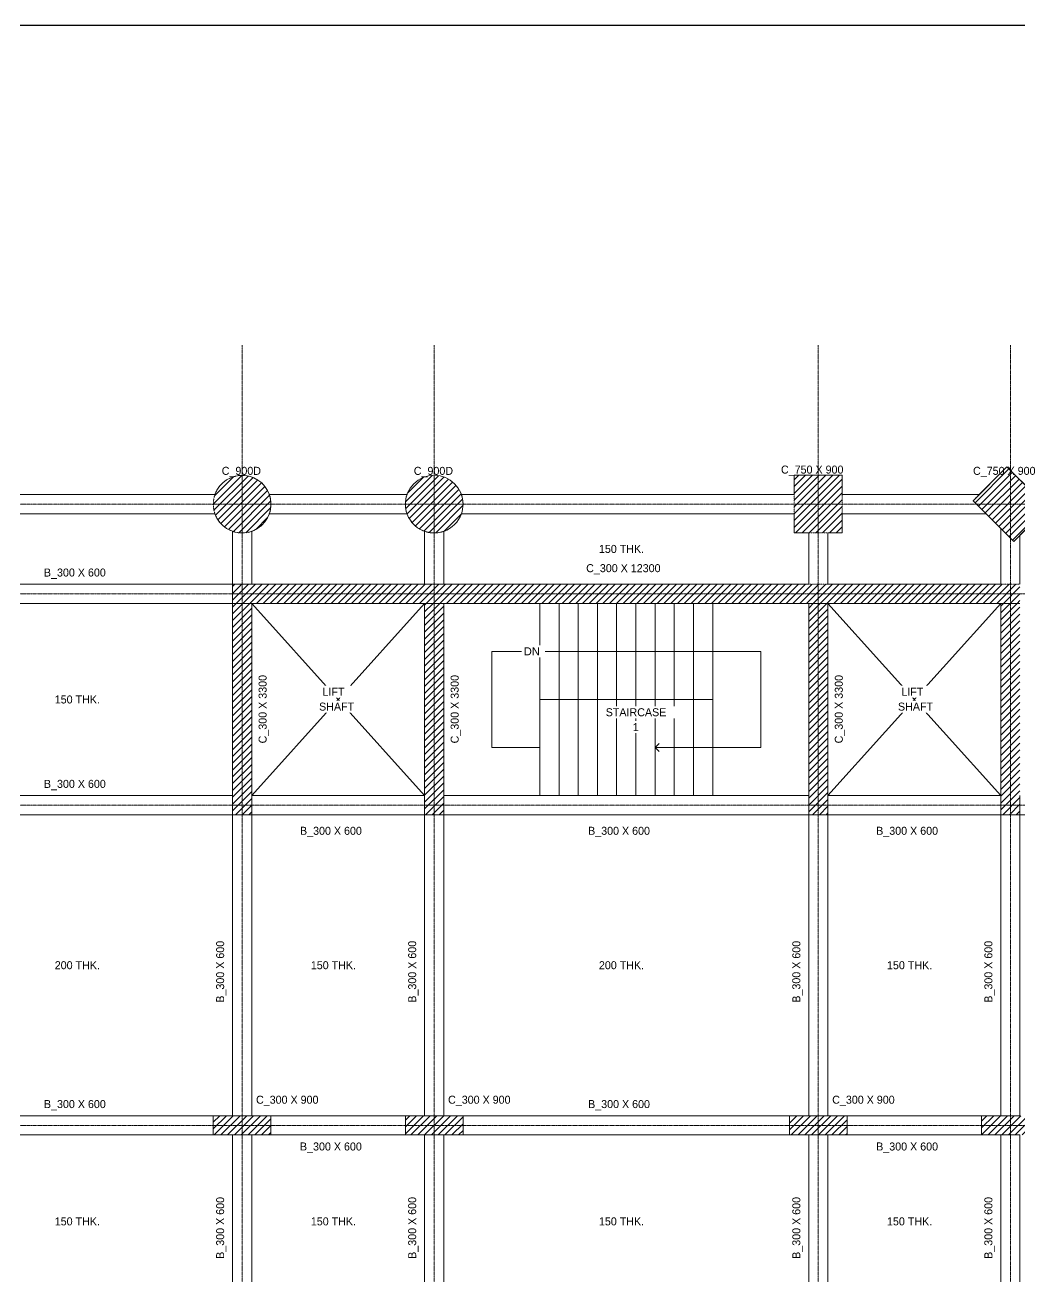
# Model space of a CAD drawing. Header units: millimetres. Extents: x -12446 to 395154, y -7552 to 35181.
# Drawn here: x 58019 to 73560, y 15633 to 35181 of the extents above; entities that cross this region are included whole.
import ezdxf

# ---------------------------------------------------------------- set-up
doc = ezdxf.new("R2010")
doc.units = ezdxf.units.MM
doc.header["$PDMODE"] = 35
for name, pattern in [('Dash', [6.35, 3.175, -3.175]), ('Grid Line', [22.225, 12.7, -3.175, 3.175, -3.175]), ('Overhead', [3.96875, 2.38125, -1.5875])]:
    doc.linetypes.add(name, pattern=pattern)
for name, color, linetype, lineweight in [('A-CUTOUT', 12, 'Continuous', 18), ('A-FLOR', 192, 'Continuous', 18), ('A-FLOR-IDEN', 11, 'Continuous', 9), ('Boundary', 40, 'Continuous', 30), ('G-ANNO-TEXT', 231, 'Continuous', 9), ('Origin', 40, 'Continuous', 30), ('S-BEAM', 12, 'Continuous', 18), ('S-BEAM-HDLN', 1, 'Dash', 18), ('S-BEAM-IDEN', 2, 'Continuous', 9), ('S-COLS', 52, 'Continuous', 18), ('S-COLS-HDLN', 52, 'Dash', 18), ('S-COLS-IDEN', 171, 'Continuous', 9), ('S-GRID', 1, 'Continuous', 9), ('S-STRS', 31, 'Continuous', 18), ('S-STRS-ANNO', 31, 'Continuous', 18), ('S-STRS-IDEN', 31, 'Continuous', 18)]:
    doc.layers.add(name, color=color, linetype=linetype, lineweight=lineweight)
doc.styles.add('Arial', font='arial.ttf', dxfattribs={"height": 125})
doc.styles.add('JetBrains Mono', font='JetBrainsMono-VariableFont_wght.ttf', dxfattribs={"height": 125})
pattern_1 = [(45, (53410.466, 0), (-53.03301, 53.03301), [])]

msp = doc.modelspace()

# ---------------------------------------------------------------- hatches: boundary and pattern name
at = {"layer": 'S-COLS'}
h = msp.add_hatch(dxfattribs=at)
h.set_pattern_fill('FP_1', color=8, style=0, pattern_type=2)
h.set_pattern_definition(pattern_1)
h.paths.add_polyline_path([(73463.5, 27116.6), (73993.8, 27647), (73357.4, 28283.4), (72827.1, 27753), (73446.1, 27134)])
h = msp.add_hatch(dxfattribs=at)
h.set_pattern_fill('FP_1', color=8, style=0, pattern_type=2)
h.set_pattern_definition(pattern_1)
h.paths.add_polyline_path([(61375.7, 27251.3), (61449.8, 27251.7), (61522.8, 27264.2), (61592.8, 27288.6), (61657.8, 27324.1), (61716.1, 27369.7), (61766.2, 27424.4), (61806.6, 27486.5), (61836.2, 27554.3), (61854.4, 27626.2), (61860.5, 27700), (61854.4, 27773.8), (61836.2, 27845.7), (61806.6, 27913.5), (61766.2, 27975.6), (61716.1, 28030.3), (61657.8, 28075.9), (61592.8, 28111.4), (61522.8, 28135.8), (61449.8, 28148.3), (61375.7, 28148.7), (61302.6, 28136.9), (61232.4, 28113.3), (61167, 28078.4), (61108.2, 28033.4), (61057.6, 27979.2), (61016.6, 27917.6), (60986.2, 27850), (60972, 27801.1), (60963.4, 27750.9), (60960.5, 27700), (60963.4, 27649.1), (60972, 27598.9), (60986.2, 27550), (61016.6, 27482.4), (61057.6, 27420.8), (61108.2, 27366.6), (61167, 27321.6), (61232.4, 27286.7), (61302.6, 27263.1)])
h = msp.add_hatch(dxfattribs=at)
h.set_pattern_fill('FP_1', color=8, style=0, pattern_type=2)
h.set_pattern_definition(pattern_1)
h.paths.add_polyline_path([(64420.1, 27250.1), (64491.3, 27257.3), (64560.5, 27275.7), (64621.6, 27302.6), (64678.1, 27338.2), (64728.7, 27381.8), (64772.2, 27432.4), (64807.9, 27488.9), (64834.7, 27550), (64849, 27598.9), (64857.6, 27649.1), (64860.5, 27700), (64854.3, 27774.1), (64836.1, 27846.1), (64806.2, 27914.2), (64765.6, 27976.4), (64715.2, 28031.1), (64656.6, 28076.7), (64591.2, 28112.1), (64520.9, 28136.2), (64447.6, 28148.5), (64373.3, 28148.5), (64300, 28136.2), (64229.7, 28112.1), (64164.3, 28076.7), (64105.7, 28031.1), (64055.4, 27976.4), (64014.7, 27914.2), (63984.8, 27846.1), (63966.6, 27774.1), (63960.5, 27700), (63966.2, 27628.6), (63983.1, 27559.1), (64010.8, 27493.1), (64048.7, 27432.4), (64095.7, 27378.4), (64150.7, 27332.6), (64212.2, 27296), (64278.8, 27269.7), (64348.7, 27254.3)])
h = msp.add_hatch(dxfattribs=at)
h.set_pattern_fill('FP_1', color=8, style=0, pattern_type=2)
h.set_pattern_definition(pattern_1)
h.paths.add_polyline_path([(70785.5, 27250), (70785.5, 28150), (70035.5, 28150), (70035.5, 27250), (70560.5, 27250)])
h = msp.add_hatch(dxfattribs=at)
h.set_pattern_fill('FP_1', color=8, style=0, pattern_type=2)
h.set_pattern_definition(pattern_1)
h.paths.add_polyline_path([(73560.5, 26150), (73560.5, 26450), (61260.5, 26450), (61260.5, 26150), (71142.8, 26150)])
h = msp.add_hatch(dxfattribs=at)
h.set_pattern_fill('FP_1', color=8, style=0, pattern_type=2)
h.set_pattern_definition(pattern_1)
h.paths.add_polyline_path([(61560.5, 22850), (61560.5, 26150), (61260.5, 26150), (61260.5, 22850)])
h = msp.add_hatch(dxfattribs=at)
h.set_pattern_fill('FP_1', color=8, style=0, pattern_type=2)
h.set_pattern_definition(pattern_1)
h.paths.add_polyline_path([(64560.5, 22850), (64560.5, 26150), (64260.5, 26150), (64260.5, 22850)])
h = msp.add_hatch(dxfattribs=at)
h.set_pattern_fill('FP_1', color=8, style=0, pattern_type=2)
h.set_pattern_definition(pattern_1)
h.paths.add_polyline_path([(70560.5, 22850), (70560.5, 26150), (70260.5, 26150), (70260.5, 22850)])
h = msp.add_hatch(dxfattribs=at)
h.set_pattern_fill('FP_1', color=8, style=0, pattern_type=2)
h.set_pattern_definition(pattern_1)
h.paths.add_polyline_path([(73560.5, 22850), (73560.5, 26150), (73260.5, 26150), (73260.5, 22850)])
h = msp.add_hatch(dxfattribs=at)
h.set_pattern_fill('FP_1', color=8, style=0, pattern_type=2)
h.set_pattern_definition(pattern_1)
h.paths.add_polyline_path([(61560.5, 17850), (61860.5, 17850), (61860.5, 18150), (60960.5, 18150), (60960.5, 17850), (61260.5, 17850)])
h = msp.add_hatch(dxfattribs=at)
h.set_pattern_fill('FP_1', color=8, style=0, pattern_type=2)
h.set_pattern_definition(pattern_1)
h.paths.add_polyline_path([(64560.5, 17850), (64860.5, 17850), (64860.5, 18150), (63960.5, 18150), (63960.5, 17850), (64260.5, 17850)])
h = msp.add_hatch(dxfattribs=at)
h.set_pattern_fill('FP_1', color=8, style=0, pattern_type=2)
h.set_pattern_definition(pattern_1)
h.paths.add_polyline_path([(70560.5, 17850), (70860.5, 17850), (70860.5, 18150), (69960.5, 18150), (69960.5, 17850), (70260.5, 17850)])
h = msp.add_hatch(dxfattribs=at)
h.set_pattern_fill('FP_1', color=8, style=0, pattern_type=2)
h.set_pattern_definition(pattern_1)
h.paths.add_polyline_path([(73560.5, 17850), (73860.5, 17850), (73860.5, 18150), (72960.5, 18150), (72960.5, 17850), (73260.5, 17850)])

# ---------------------------------------------------------------- linework, layer by layer
at = {"layer": 'A-CUTOUT'}
for p, q in [((61560.5, 26150), (64260.5, 23150)), ((61560.5, 23150), (64260.5, 26150)), ((70560.5, 26150), (73260.5, 23150)), ((70560.5, 23150), (73260.5, 26150))]:
    msp.add_line(p, q, dxfattribs=at)
at = {"layer": 'A-FLOR'}
for p, q in [((70035.5, 27550), (64834.7, 27550)), ((70035.5, 27250), (70035.5, 27550)), ((64560.5, 27275.7), (64560.5, 26450)), ((70260.5, 27250), (70035.5, 27250)), ((70260.5, 26450), (70260.5, 27250)), ((64560.5, 26450), (70260.5, 26450)), ((61260.5, 26150), (56560.5, 26150)), ((61260.5, 23150), (61260.5, 26150)), ((56560.5, 23150), (61260.5, 23150)), ((61260.5, 22850), (56560.5, 22850)), ((61260.5, 18150), (61260.5, 22850)), ((64260.5, 22850), (61560.5, 22850)), ((61560.5, 22850), (61560.5, 18150)), ((64260.5, 18150), (64260.5, 22850)), ((70260.5, 22850), (64560.5, 22850)), ((64560.5, 22850), (64560.5, 18150)), ((70260.5, 18150), (70260.5, 22850)), ((73260.5, 22850), (70560.5, 22850)), ((70560.5, 22850), (70560.5, 18150)), ((73260.5, 18150), (73260.5, 22850)), ((56560.5, 18150), (61260.5, 18150)), ((61560.5, 18150), (64260.5, 18150)), ((64560.5, 18150), (70260.5, 18150)), ((70560.5, 18150), (73260.5, 18150)), ((61260.5, 17850), (56560.5, 17850)), ((61260.5, 15150), (61260.5, 17850)), ((64260.5, 17850), (61560.5, 17850)), ((61560.5, 17850), (61560.5, 15150)), ((64260.5, 15150), (64260.5, 17850)), ((70260.5, 17850), (64560.5, 17850)), ((64560.5, 17850), (64560.5, 15150)), ((70260.5, 15150), (70260.5, 17850)), ((73260.5, 17850), (70560.5, 17850)), ((70560.5, 17850), (70560.5, 15150)), ((73260.5, 15150), (73260.5, 17850))]:
    msp.add_line(p, q, dxfattribs=at)
msp.add_arc((64410.5, 27700), 450, 289.47122, 340.52878, dxfattribs=at)
at = {"layer": 'Origin'}
msp.add_point((61560.5, 26150), dxfattribs=at)
at = {"layer": 'S-BEAM'}
for p, q in [((60986.2, 27850), (56754.2, 27850)), ((63986.2, 27850), (61834.7, 27850)), ((70035.5, 27850), (64834.7, 27850)), ((72924.1, 27850), (70785.5, 27850)), ((56754.2, 27550), (60986.2, 27550)), ((61834.7, 27550), (63986.2, 27550)), ((64834.7, 27550), (70035.5, 27550)), ((70785.5, 27550), (73030.1, 27550)), ((61260.5, 27275.7), (61260.5, 26450)), ((61560.5, 26450), (61560.5, 27275.7)), ((64260.5, 27275.7), (64260.5, 26450)), ((64560.5, 26450), (64560.5, 27275.7)), ((70260.5, 27250), (70260.5, 26450)), ((70560.5, 26450), (70560.5, 27250)), ((73260.5, 27319.7), (73260.5, 26450)), ((73560.5, 26450), (73560.5, 27213.6)), ((61260.5, 26450), (56860.5, 26450)), ((61260.5, 26150), (61260.5, 26450)), ((61260.5, 26450), (61560.5, 26450)), ((64260.5, 26450), (64560.5, 26450)), ((56860.5, 26150), (61260.5, 26150)), ((61260.5, 23150), (56860.5, 23150)), ((61260.5, 22850), (61260.5, 23150)), ((61560.5, 23150), (61560.5, 22850)), ((64260.5, 23150), (61560.5, 23150)), ((64260.5, 22850), (64260.5, 23150)), ((64560.5, 23150), (64560.5, 22850)), ((70260.5, 23150), (64560.5, 23150)), ((70260.5, 22850), (70260.5, 23150)), ((70560.5, 23150), (70560.5, 22850)), ((73260.5, 23150), (70560.5, 23150)), ((73260.5, 22850), (73260.5, 23150)), ((73560.5, 23150), (73560.5, 22850)), ((56860.5, 22850), (61260.5, 22850)), ((61560.5, 22850), (61260.5, 22850)), ((61260.5, 22850), (61260.5, 18150)), ((61560.5, 18150), (61560.5, 22850)), ((61560.5, 22850), (64260.5, 22850)), ((64560.5, 22850), (64260.5, 22850)), ((64260.5, 22850), (64260.5, 18150)), ((64560.5, 18150), (64560.5, 22850)), ((64560.5, 22850), (70260.5, 22850)), ((70560.5, 22850), (70260.5, 22850)), ((70260.5, 22850), (70260.5, 18150)), ((70560.5, 18150), (70560.5, 22850)), ((70560.5, 22850), (73260.5, 22850)), ((73560.5, 22850), (73260.5, 22850)), ((73260.5, 22850), (73260.5, 18150)), ((73560.5, 18150), (73560.5, 22850)), ((73560.5, 22850), (77960.5, 22850)), ((60960.5, 18150), (56860.5, 18150)), ((60960.5, 17850), (60960.5, 18150)), ((61260.5, 18150), (61560.5, 18150)), ((61860.5, 18150), (61860.5, 17850)), ((63960.5, 18150), (61860.5, 18150)), ((63960.5, 17850), (63960.5, 18150)), ((64260.5, 18150), (64560.5, 18150)), ((64860.5, 18150), (64860.5, 17850)), ((69960.5, 18150), (64860.5, 18150)), ((69960.5, 17850), (69960.5, 18150)), ((70260.5, 18150), (70560.5, 18150)), ((70860.5, 18150), (70860.5, 17850)), ((72960.5, 18150), (70860.5, 18150)), ((72960.5, 17850), (72960.5, 18150)), ((73260.5, 18150), (73560.5, 18150)), ((56860.5, 17850), (60960.5, 17850)), ((61560.5, 17850), (61260.5, 17850)), ((61260.5, 17850), (61260.5, 15150)), ((61560.5, 15150), (61560.5, 17850)), ((61860.5, 17850), (63960.5, 17850)), ((64560.5, 17850), (64260.5, 17850)), ((64260.5, 17850), (64260.5, 15150)), ((64560.5, 15150), (64560.5, 17850)), ((64860.5, 17850), (69960.5, 17850)), ((70560.5, 17850), (70260.5, 17850)), ((70260.5, 17850), (70260.5, 15150)), ((70560.5, 15150), (70560.5, 17850)), ((70860.5, 17850), (72960.5, 17850)), ((73560.5, 17850), (73260.5, 17850)), ((73260.5, 17850), (73260.5, 15150)), ((73560.5, 15150), (73560.5, 17850))]:
    msp.add_line(p, q, dxfattribs=at)
for centre, start, end in [((61410.5, 27700), 0, 19.47122), ((64410.5, 27700), 160.52878, 180), ((64410.5, 27700), 0, 19.47122), ((61410.5, 27700), 340.52878, 0), ((64410.5, 27700), 180, 199.47122), ((64410.5, 27700), 340.52878, 0), ((61410.5, 27700), 250.52878, 289.47122), ((64410.5, 27700), 250.52878, 289.47122)]:
    msp.add_arc(centre, 450, start, end, dxfattribs=at)
at = {"layer": 'S-BEAM-HDLN'}
for p, q in [((70035.5, 27850), (70035.5, 27550)), ((70785.5, 27550), (70785.5, 27850)), ((72924.1, 27850), (72827.1, 27753)), ((72827.1, 27753), (73030.1, 27550)), ((70260.5, 27250), (70560.5, 27250)), ((73260.5, 27319.7), (73463.5, 27116.6)), ((73463.5, 27116.6), (73560.5, 27213.6)), ((70560.5, 26450), (70260.5, 26450)), ((73560.5, 26450), (73260.5, 26450))]:
    msp.add_line(p, q, dxfattribs=at)
for start, end in [(160.53699, 180), (180, 199.46301)]:
    msp.add_arc((61410.5, 27700), 450, start, end, dxfattribs=at)
at = {"layer": 'S-COLS'}
for p, q in [((72924.1, 27850), (73357.4, 28283.4)), ((73357.4, 28283.4), (73790.8, 27850)), ((70035.5, 28150), (70785.5, 28150)), ((70035.5, 27850), (70035.5, 28150)), ((70785.5, 28150), (70785.5, 27850)), ((70035.5, 27250), (70035.5, 27550)), ((70785.5, 27550), (70785.5, 27250)), ((73260.5, 27319.7), (73030.1, 27550)), ((73896.9, 27550), (73560.5, 27213.6)), ((70260.5, 27250), (70035.5, 27250)), ((70785.5, 27250), (70560.5, 27250)), ((61260.5, 26450), (64560.5, 26450)), ((61260.5, 26150), (61260.5, 26450)), ((64560.5, 26450), (70260.5, 26450)), ((70560.5, 26450), (73260.5, 26450)), ((61260.5, 26150), (61560.5, 26150)), ((61260.5, 22850), (61260.5, 26150)), ((73560.5, 26150), (61260.5, 26150)), ((61560.5, 26150), (61560.5, 22850)), ((64260.5, 26150), (64560.5, 26150)), ((64260.5, 22850), (64260.5, 26150)), ((64560.5, 26150), (64560.5, 22850)), ((70260.5, 26150), (70560.5, 26150)), ((70260.5, 22850), (70260.5, 26150)), ((70560.5, 26150), (70560.5, 22850)), ((73260.5, 26150), (73560.5, 26150)), ((73260.5, 22850), (73260.5, 26150)), ((61560.5, 22850), (61260.5, 22850)), ((64560.5, 22850), (64260.5, 22850)), ((70560.5, 22850), (70260.5, 22850)), ((73560.5, 22850), (73260.5, 22850)), ((60960.5, 18150), (61260.5, 18150)), ((60960.5, 17850), (60960.5, 18150)), ((61260.5, 18150), (61560.5, 18150)), ((61560.5, 18150), (61860.5, 18150)), ((61860.5, 18150), (61860.5, 17850)), ((63960.5, 18150), (64260.5, 18150)), ((63960.5, 17850), (63960.5, 18150)), ((64260.5, 18150), (64560.5, 18150)), ((64560.5, 18150), (64860.5, 18150)), ((64860.5, 18150), (64860.5, 17850)), ((69960.5, 18150), (70260.5, 18150)), ((69960.5, 17850), (69960.5, 18150)), ((70260.5, 18150), (70560.5, 18150)), ((70560.5, 18150), (70860.5, 18150)), ((70860.5, 18150), (70860.5, 17850)), ((72960.5, 18150), (73260.5, 18150)), ((72960.5, 17850), (72960.5, 18150)), ((73260.5, 18150), (73560.5, 18150)), ((61260.5, 17850), (60960.5, 17850)), ((61560.5, 17850), (61260.5, 17850)), ((61860.5, 17850), (61560.5, 17850)), ((64260.5, 17850), (63960.5, 17850)), ((64560.5, 17850), (64260.5, 17850)), ((64860.5, 17850), (64560.5, 17850)), ((70260.5, 17850), (69960.5, 17850)), ((70560.5, 17850), (70260.5, 17850)), ((70860.5, 17850), (70560.5, 17850)), ((73260.5, 17850), (72960.5, 17850)), ((73560.5, 17850), (73260.5, 17850))]:
    msp.add_line(p, q, dxfattribs=at)
msp.add_lwpolyline([(73463.5, 27116.6), (73993.8, 27647), (73357.4, 28283.4), (72827.1, 27753)], close=True, dxfattribs=at)
at = {"layer": 'S-COLS', "flags": 128}
for points in [[(60986.2, 27850), (61016.6, 27917.6), (61057.6, 27979.2), (61108.2, 28033.4), (61167, 28078.4), (61232.4, 28113.3), (61302.6, 28136.9), (61375.7, 28148.7), (61449.8, 28148.3), (61522.8, 28135.8), (61592.8, 28111.4), (61657.8, 28075.9), (61716.1, 28030.3), (61766.2, 27975.6), (61806.6, 27913.5), (61836.2, 27845.7), (61854.4, 27773.8), (61860.5, 27700)], [(61860.5, 27700), (61854.4, 27626.2), (61836.2, 27554.3), (61806.6, 27486.5), (61766.2, 27424.4), (61716.1, 27369.7), (61657.8, 27324.1), (61592.8, 27288.6), (61522.8, 27264.2), (61449.8, 27251.7), (61375.7, 27251.3), (61302.6, 27263.1), (61232.4, 27286.7), (61167, 27321.6), (61108.2, 27366.6), (61057.6, 27420.8), (61016.6, 27482.4), (60986.2, 27550)]]:
    msp.add_lwpolyline(points, dxfattribs=at)
at = {"layer": 'S-COLS'}
for centre, start, end in [((61410.5, 27700), 141.91446, 145.69163), ((61410.5, 27700), 132.45605, 136.17034), ((61410.5, 27700), 122.99765, 126.63972), ((61410.5, 27700), 113.53924, 117.09753), ((61410.5, 27700), 104.08084, 107.54076), ((61410.5, 27700), 94.62244, 97.96525), ((61410.5, 27700), 85.16404, 88.36506), ((61410.5, 27700), 75.70564, 78.7315), ((61410.5, 27700), 66.24724, 69.05121), ((61410.5, 27700), 56.84211, 59.30262), ((61410.5, 27700), 47.36842, 49.44849), ((61410.5, 27700), 37.89474, 39.41846), ((64410.5, 27700), 0, 180), ((61410.5, 27700), 151.37284, 155.21151), ((61410.5, 27700), 28.42105, 29.06175), ((64410.5, 27700), 180, 289.47122), ((64410.5, 27700), 190.72598, 191.70823), ((64410.5, 27700), 340.52878, 0), ((61410.5, 27700), 204.78849, 208.62716), ((61410.5, 27700), 214.30837, 218.08554), ((61410.5, 27700), 223.82966, 227.54395), ((61410.5, 27700), 310.55151, 312.63158), ((61410.5, 27700), 320.58154, 322.10526), ((61410.5, 27700), 330.93825, 331.57895), ((64410.5, 27700), 199.20636, 201.90317), ((64410.5, 27700), 207.94852, 211.5857), ((64410.5, 27700), 217.25263, 221.09755), ((64410.5, 27700), 226.55735, 230.53178), ((64410.5, 27700), 289.47122, 340.52878), ((61410.5, 27700), 233.36028, 237.00235), ((61410.5, 27700), 242.90247, 246.46076), ((61410.5, 27700), 252.45924, 253.70662), ((61410.5, 27700), 262.03475, 263.3105), ((61410.5, 27700), 271.63494, 274.3131), ((61410.5, 27700), 281.2685, 283.05881), ((61410.5, 27700), 290.94879, 293.75276), ((61410.5, 27700), 300.69738, 303.15789), ((64410.5, 27700), 235.86277, 239.92418), ((64410.5, 27700), 245.16899, 249.29146), ((64410.5, 27700), 256.94119, 258.64246), ((64410.5, 27700), 265.6869, 267.98231), ((64410.5, 27700), 273.09394, 274.3131), ((64410.5, 27700), 276.6895, 277.31418), ((64410.5, 27700), 282.40502, 283.05881), ((64410.5, 27700), 286.29338, 286.64014)]:
    msp.add_arc(centre, 450, start, end, dxfattribs=at)
at = {"layer": 'S-COLS-HDLN'}
for centre, start, end in [((61410.5, 27700), 169.43611, 171.50252), ((61410.5, 27700), 160.89107, 161.64891), ((61410.5, 27700), 188.49748, 190.56389), ((64410.5, 27700), 189.34188, 190.56389), ((64410.5, 27700), 349.4367, 351.50035), ((61410.5, 27700), 198.35109, 199.10893), ((64410.5, 27700), 198.64495, 199.10893), ((64410.5, 27700), 310.20499, 313.67741), ((64410.5, 27700), 319.65141, 322.71658), ((64410.5, 27700), 330.04881, 331.74432), ((64410.5, 27700), 340.89112, 341.64831), ((61410.5, 27700), 253.92174, 255.91916), ((61410.5, 27700), 263.74057, 265.37756), ((61410.5, 27700), 274.40643, 274.83596), ((61410.5, 27700), 283.17776, 284.29436), ((64410.5, 27700), 254.47614, 256.82224), ((64410.5, 27700), 263.78439, 265.59357), ((64410.5, 27700), 274.40643, 276.25943), ((64410.5, 27700), 283.17776, 286.07826), ((64410.5, 27700), 291.86268, 295.53804), ((64410.5, 27700), 300.98846, 304.62126)]:
    msp.add_arc(centre, 450, start, end, dxfattribs=at)
at = {"layer": 'S-GRID', "linetype": 'Grid Line'}
for p, q in [((61410.5, 30181.3), (61410.5, -4050.9)), ((64410.5, 30181.3), (64410.5, -4050.9)), ((70410.5, 30181.3), (70410.5, -4050.9)), ((73410.5, 30181.3), (73410.5, -4050.9)), ((83662.9, 27700), (49724.6, 27700)), ((83662.9, 26300), (49724.6, 26300)), ((83662.9, 23000), (49724.6, 23000)), ((83662.9, 18000), (49724.6, 18000))]:
    msp.add_line(p, q, dxfattribs=at)
at = {"layer": 'S-STRS'}
for p, q in [((64560.5, 26150), (64560.5, 23150)), ((66060.5, 26150), (64560.5, 26150)), ((66060.5, 24650), (66060.5, 26150)), ((66360.5, 24650), (66360.5, 26150)), ((66660.5, 24650), (66660.5, 26150)), ((66960.5, 24650), (66960.5, 26150)), ((67260.5, 24650), (67260.5, 26150)), ((67560.5, 24650), (67560.5, 26150)), ((67860.5, 24650), (67860.5, 26150)), ((68160.5, 24650), (68160.5, 26150)), ((68460.5, 24650), (68460.5, 26150)), ((68760.5, 24650), (68760.5, 26150)), ((66060.5, 23150), (66060.5, 24650)), ((66360.5, 24650), (66060.5, 24650)), ((66660.5, 24650), (66360.5, 24650)), ((66360.5, 24650), (66360.5, 23150)), ((66960.5, 24650), (66660.5, 24650)), ((66660.5, 24650), (66660.5, 23150)), ((67260.5, 24650), (66960.5, 24650)), ((66960.5, 24650), (66960.5, 23150)), ((67560.5, 24650), (67260.5, 24650)), ((67260.5, 24650), (67260.5, 23150)), ((67860.5, 24650), (67560.5, 24650)), ((67560.5, 24650), (67560.5, 23150)), ((68160.5, 24650), (67860.5, 24650)), ((67860.5, 24650), (67860.5, 23150)), ((68460.5, 24650), (68160.5, 24650)), ((68160.5, 24650), (68160.5, 23150)), ((68760.5, 24650), (68460.5, 24650)), ((68460.5, 24650), (68460.5, 23150)), ((68760.5, 24650), (68760.5, 23150)), ((64560.5, 23150), (66060.5, 23150))]:
    msp.add_line(p, q, dxfattribs=at)
at = {"layer": 'S-STRS', "linetype": 'Overhead'}
for p, q in [((66060.5, 24650), (66060.5, 26150)), ((66360.5, 24650), (66360.5, 26150)), ((66660.5, 24650), (66660.5, 26150)), ((66960.5, 24650), (66960.5, 26150)), ((67260.5, 24650), (67260.5, 26150)), ((67560.5, 24650), (67560.5, 26150)), ((67860.5, 24650), (67860.5, 26150)), ((68160.5, 24650), (68160.5, 26150)), ((68460.5, 24650), (68460.5, 26150)), ((68760.5, 24650), (68760.5, 26150)), ((66360.5, 24650), (66360.5, 23150)), ((66660.5, 24650), (66660.5, 23150)), ((66960.5, 24650), (66960.5, 23150)), ((67260.5, 24650), (67260.5, 23150)), ((67560.5, 24650), (67560.5, 23150)), ((67860.5, 24650), (67860.5, 23150)), ((68160.5, 24650), (68160.5, 23150)), ((68460.5, 24650), (68460.5, 23150)), ((68760.5, 24650), (68760.5, 23150))]:
    msp.add_line(p, q, dxfattribs=at)
at = {"layer": 'S-STRS-ANNO'}
for p, q in [((65310.5, 25400), (65310.5, 23900)), ((66060.5, 25400), (65310.5, 25400)), ((66360.5, 25400), (66060.5, 25400)), ((66660.5, 25400), (66360.5, 25400)), ((66960.5, 25400), (66660.5, 25400)), ((67260.5, 25400), (66960.5, 25400)), ((67560.5, 25400), (67260.5, 25400)), ((67860.5, 25400), (67560.5, 25400)), ((68160.5, 25400), (67860.5, 25400)), ((68460.5, 25400), (68160.5, 25400)), ((68760.5, 25400), (68460.5, 25400)), ((69510.5, 25400), (68760.5, 25400)), ((69510.5, 23900), (69510.5, 25400)), ((65310.5, 23900), (66060.5, 23900)), ((67860.5, 23900), (67923, 23962.5)), ((67860.5, 23900), (68160.5, 23900)), ((67860.5, 23900), (67923, 23837.5)), ((68160.5, 23900), (68460.5, 23900)), ((68460.5, 23900), (68760.5, 23900)), ((68760.5, 23900), (69510.5, 23900))]:
    msp.add_line(p, q, dxfattribs=at)

# ---------------------------------------------------------------- texts
at = {"layer": 'A-FLOR-IDEN', "char_height": 125, "width": 1026.16, "attachment_point": 1, "style": 'JetBrains Mono'}
for s, insert in [('150 THK.', (66983.5, 27063)), ('150 THK.', (58483.5, 24713)), ('200 THK.', (58483.5, 20563)), ('150 THK.', (62483.5, 20563)), ('200 THK.', (66983.5, 20563)), ('150 THK.', (71483.5, 20563)), ('150 THK.', (58483.5, 16563)), ('150 THK.', (62483.5, 16563)), ('150 THK.', (66983.5, 16563)), ('150 THK.', (71483.5, 16563))]:
    msp.add_mtext(s, dxfattribs=dict(at, insert=insert))
at = {"layer": 'S-BEAM-IDEN', "char_height": 125, "width": 1410.97, "attachment_point": 1, "style": 'JetBrains Mono'}
for insert in [(58314.3, 26694.8), (58314.3, 23394.8), (62314.3, 22661.9), (66814.3, 22661.9), (71314.3, 22661.9), (58314.3, 18394.8), (66814.3, 18394.8), (62313.6, 17732.4), (71314.3, 17732.4)]:
    msp.add_mtext('B_300 X 600', dxfattribs=dict(at, insert=insert))
at = {"layer": 'S-BEAM-IDEN', "char_height": 125, "width": 1410.97, "attachment_point": 1, "rotation": 90, "style": 'JetBrains Mono'}
for insert in [(61004.4, 19915.1), (64004.4, 19915.1), (70004.4, 19915.1), (73004.4, 19915.1), (61004.4, 15915.1), (64004.4, 15915.1), (70004.4, 15915.1), (73004.4, 15915.1)]:
    msp.add_mtext('B_300 X 600', dxfattribs=dict(at, insert=insert))
at = {"layer": 'S-COLS-IDEN', "char_height": 125, "attachment_point": 1, "style": 'JetBrains Mono'}
for s, insert, width in [('C_900D', (61091.9, 28282.7), 769.62), ('C_900D', (64091.9, 28282), 769.62), ('C_750 X 900', (69827.4, 28302.1), 1410.97), ('C_750 X 900', (72827.4, 28282.7), 1410.97), ('C_300 X 12300', (66784.6, 26762.7), 1667.51), ('C_300 X 900', (61627.4, 18462.7), 1410.97), ('C_300 X 900', (64627.4, 18462.7), 1410.97), ('C_300 X 900', (70627.4, 18462.7), 1410.97)]:
    msp.add_mtext(s, dxfattribs=dict(at, insert=insert, width=width))
at = {"layer": 'S-COLS-IDEN', "char_height": 125, "width": 1539.24, "attachment_point": 1, "rotation": 90, "style": 'JetBrains Mono'}
for insert in [(61667.8, 23964), (64667.8, 23964), (70667.8, 23964)]:
    msp.add_mtext('C_300 X 3300', dxfattribs=dict(at, insert=insert))

# ---------------------------------------------------------------- next in the draw order: texts
at = {"layer": 'G-ANNO-TEXT', "color": 7, "char_height": 125, "attachment_point": 1, "style": 'JetBrains Mono', "bg_fill": 3, "box_fill_scale": 1.25, "bg_fill_color": 9, "bg_fill_true_color": 13158600, "bg_fill_transparency": 0}
for s, insert, width in [('LIFT ', (62665.4, 24833), 641.35), ('LIFT ', (71707.6, 24833), 641.35), ('STAIRCASE ', (67089.4, 24513), 1182.489)]:
    msp.add_mtext(s, dxfattribs=dict(at, insert=insert, width=width))
at = {"layer": 'S-STRS-IDEN', "insert": (65809.3, 25464.2), "char_height": 125, "width": 301.369, "attachment_point": 1, "line_spacing_factor": 0.941778, "style": 'Arial', "bg_fill": 3, "box_fill_scale": 1.25, "bg_fill_color": 9, "bg_fill_true_color": 13158600, "bg_fill_transparency": 0}
msp.add_mtext('DN', dxfattribs=at)

# ---------------------------------------------------------------- next in the draw order: texts
at = {"layer": 'G-ANNO-TEXT', "color": 7, "char_height": 125, "attachment_point": 1, "style": 'JetBrains Mono', "bg_fill": 3, "box_fill_scale": 1.25, "bg_fill_color": 9, "bg_fill_true_color": 13158600, "bg_fill_transparency": 0}
for s, insert, width in [('SHAFT', (62612.5, 24601.4), 641.35), ('SHAFT', (71654.7, 24601.4), 641.35), ('1', (67512.8, 24281.4), 128.27)]:
    msp.add_mtext(s, dxfattribs=dict(at, insert=insert, width=width))

# ---------------------------------------------------------------- next in the draw order: linework, layer by layer
at = {"layer": 'Boundary'}
msp.add_lwpolyline([(42681.4, 35181.3), (90020.2, 35181.3), (90020.2, -7551.8), (42681.4, -7551.8)], close=True, dxfattribs=at)

doc.saveas('drawing.dxf')
